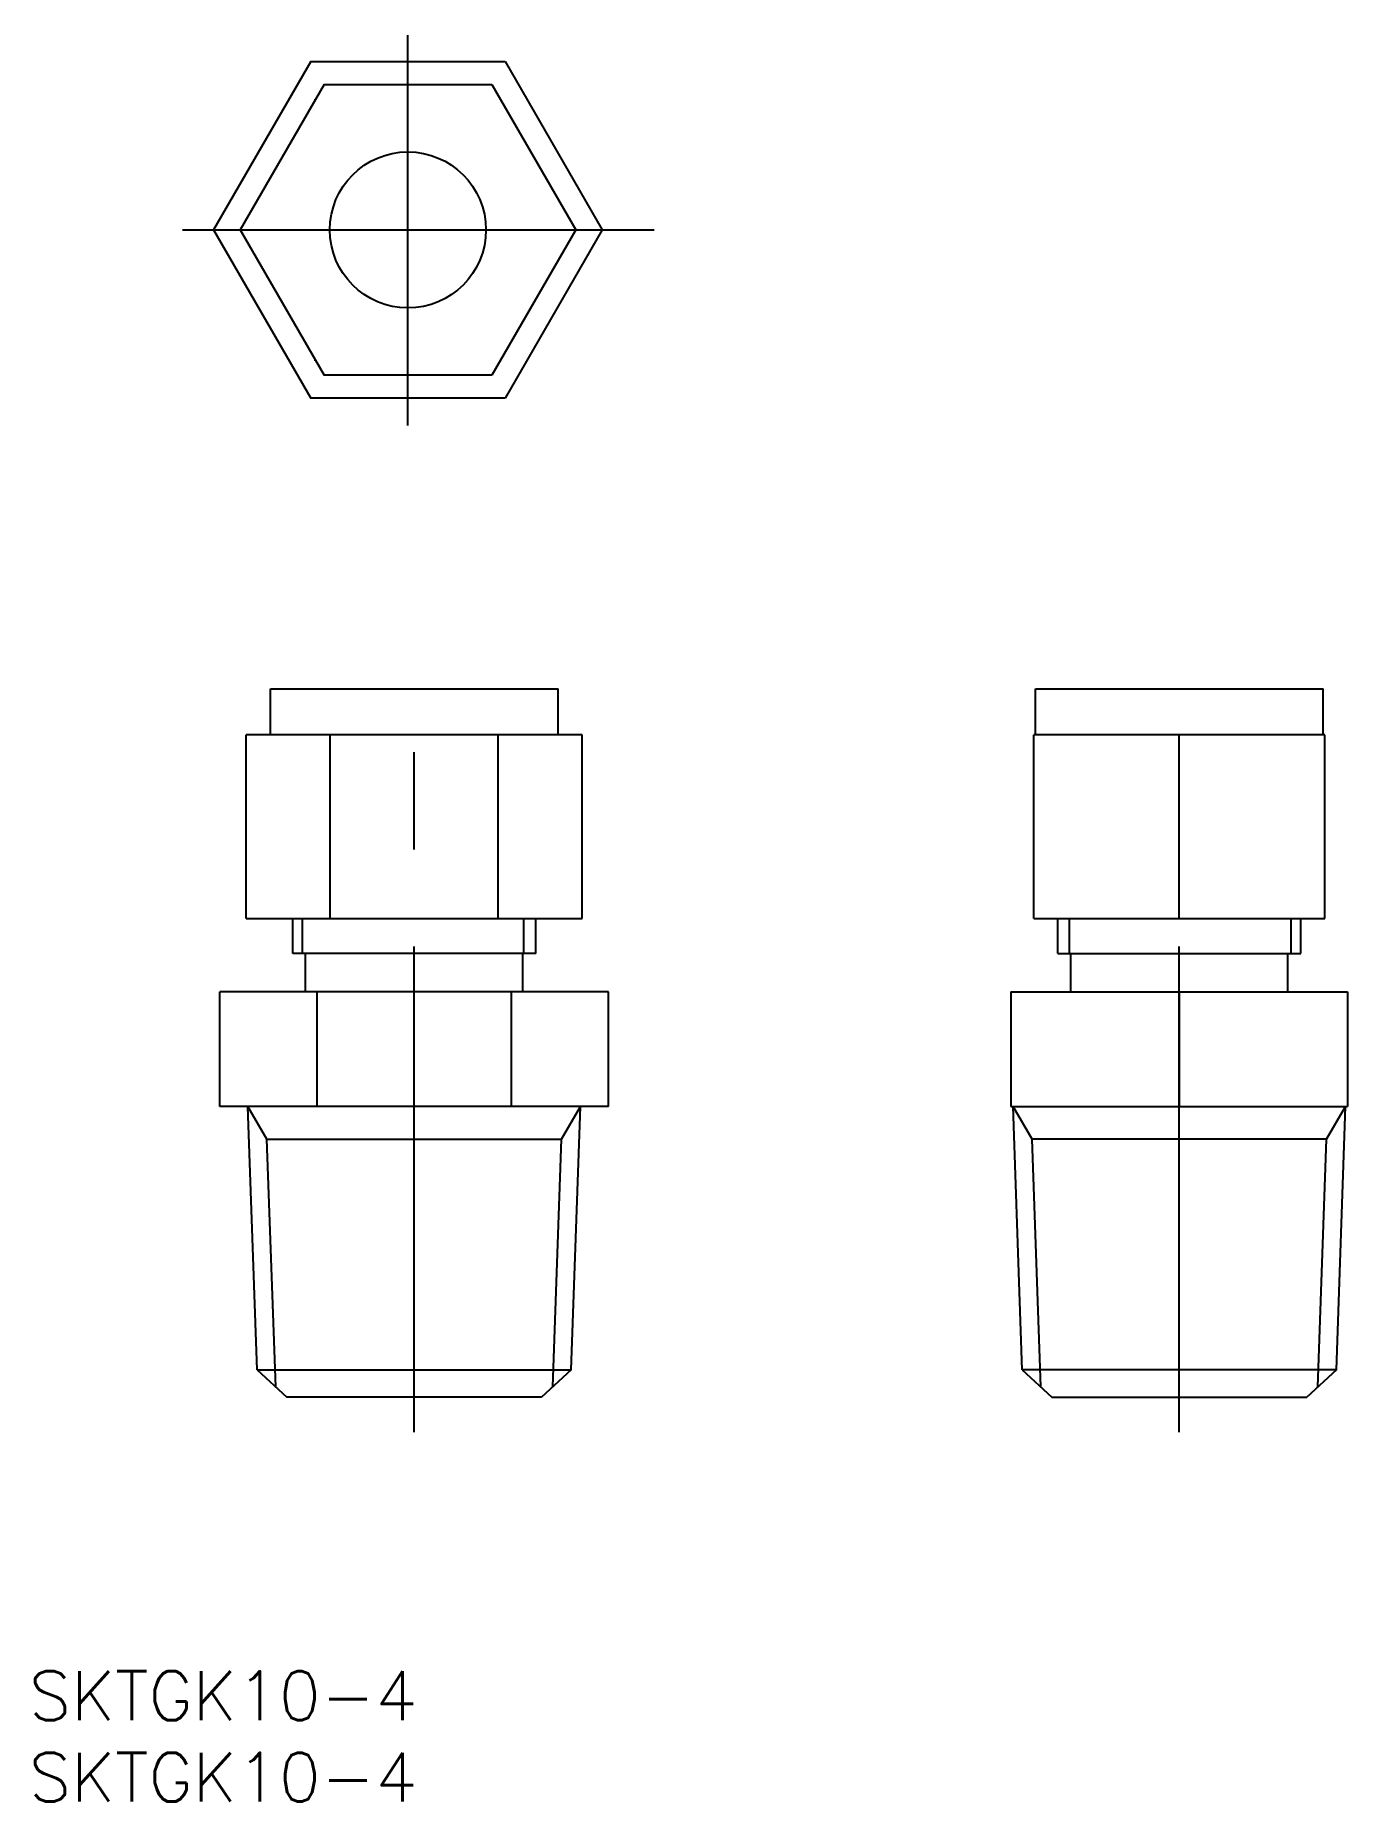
# Model space of a CAD drawing. Extents: x -25 to 61, y -35 to 81.
import ezdxf

# ---------------------------------------------------------------- set-up
doc = ezdxf.new("R2010")
doc.units = 0
doc.linetypes.add('CENTER', pattern=[50.8, 31.75, -6.35, 6.35, -6.35])
doc.layers.get('0').update_dxf_attribs({"linetype": 'CONTINUOUS'})
doc.layers.add('CENTER', color=1, linetype='CENTER')
doc.styles.get("Standard").update_dxf_attribs({"font": 'txt.shx', "bigfont": '@extfont2.shx'})

msp = doc.modelspace()

# ---------------------------------------------------------------- linework, layer by layer
at = {"color": 7, "linetype": 'CONTINUOUS'}
for p, q in [((-6.76, 79.14), (-13.11, 68.14)), ((-6.76, 79.14), (5.94, 79.14)), ((5.94, 79.14), (12.29, 68.14)), ((-5.89, 77.64), (-11.38, 68.14)), ((-5.89, 77.64), (5.08, 77.64)), ((5.08, 77.64), (10.56, 68.14)), ((-6.54, 76.64), (-6.47, 76.64)), ((-13.11, 68.14), (-6.76, 57.14)), ((-11.38, 68.14), (-5.89, 58.64)), ((10.56, 68.14), (5.08, 58.64)), ((12.29, 68.14), (5.94, 57.14)), ((-6.54, 59.64), (-6.47, 59.64)), ((5.08, 58.64), (-5.89, 58.64)), ((5.94, 57.14), (-6.76, 57.14)), ((-9.4, 35.14), (-9.4, 38.14)), ((-9.4, 38.14), (9.4, 38.14)), ((9.4, 35.14), (9.4, 38.14)), ((40.6, 38.14), (59.4, 38.14)), ((40.6, 35.14), (40.6, 38.14)), ((59.4, 35.14), (59.4, 38.14)), ((10.97, 35.14), (-10.97, 35.14)), ((-10.97, 23.14), (-10.97, 35.14)), ((-5.48, 23.14), (-5.48, 35.14)), ((5.48, 23.14), (5.48, 35.14)), ((10.97, 23.14), (10.97, 35.14)), ((40.5, 23.14), (40.5, 35.14)), ((59.5, 35.14), (40.5, 35.14)), ((50, 23.14), (50, 35.14)), ((59.5, 23.14), (59.5, 35.14)), ((-10.97, 23.14), (10.97, 23.14)), ((-7.94, 20.84), (-7.94, 23.14)), ((7.94, 20.84), (7.94, 23.14)), ((40.5, 23.14), (59.5, 23.14)), ((42.06, 20.84), (42.06, 23.14)), ((57.94, 20.84), (57.94, 23.14)), ((7.94, 20.84), (-7.94, 20.84)), ((-7.1, 18.34), (-7.1, 20.84)), ((7.1, 18.34), (7.1, 20.84)), ((42.06, 20.84), (57.94, 20.84)), ((42.9, 18.34), (42.9, 20.84)), ((57.1, 18.34), (57.1, 20.84)), ((-12.7, 10.84), (-12.7, 18.34)), ((12.7, 18.34), (-12.7, 18.34)), ((-6.35, 10.84), (-6.35, 18.34)), ((6.35, 10.84), (6.35, 18.34)), ((12.7, 10.84), (12.7, 18.34)), ((39, 18.34), (39, 10.84)), ((39, 18.34), (61, 18.34)), ((50, 18.34), (50, 10.84)), ((61, 18.34), (61, 10.84)), ((12.7, 10.84), (-12.7, 10.84)), ((-9.62, 8.7), (-10.86, 10.84)), ((-10.26, -6.36), (-10.86, 10.84)), ((9.62, 8.7), (10.86, 10.84)), ((10.26, -6.36), (10.86, 10.84)), ((39, 10.84), (61, 10.84)), ((40.38, 8.7), (39.14, 10.84)), ((39.74, -6.36), (39.14, 10.84)), ((59.62, 8.7), (60.86, 10.84)), ((60.26, -6.36), (60.86, 10.84)), ((-10.26, -6.36), (-8.33, -8.16)), ((10.26, -6.36), (8.33, -8.16)), ((39.74, -6.36), (41.67, -8.16)), ((60.26, -6.36), (58.33, -8.16)), ((8.33, -8.16), (-8.33, -8.16)), ((41.67, -8.16), (58.33, -8.16))]:
    msp.add_line(p, q, dxfattribs=at)
at = {"color": 3, "linetype": 'CONTINUOUS'}
for p, q in [((-7.3, 20.84), (-7.3, 23.14)), ((7.17, 20.84), (7.17, 23.14)), ((42.83, 20.84), (42.83, 23.14)), ((57.3, 20.84), (57.3, 23.14)), ((-9.62, 8.7), (9.62, 8.7)), ((-9.05, -7.48), (-9.62, 8.7)), ((9.05, -7.48), (9.62, 8.7)), ((59.62, 8.7), (40.38, 8.7)), ((40.95, -7.48), (40.38, 8.7)), ((59.05, -7.48), (59.62, 8.7)), ((-10.26, -6.36), (10.26, -6.36)), ((60.26, -6.36), (39.74, -6.36))]:
    msp.add_line(p, q, dxfattribs=at)
at = {"color": 7, "linetype": 'CONTINUOUS'}
msp.add_circle((-0.41, 68.14), 5.1, dxfattribs=at)
at = {"layer": 'CENTER', "color": 1, "linetype": 'CENTER'}
for p, q in [((-0.41, 55.36), (-0.41, 80.86)), ((-15.15, 68.14), (15.68, 68.14)), ((0, -10.45), (0, 39.81)), ((50, -10.45), (50, 39.81))]:
    msp.add_line(p, q, dxfattribs=at)

# ---------------------------------------------------------------- texts
at = {"color": 7, "linetype": 'CONTINUOUS'}
for p in [(-25.17, -29.27), (-25.17, -34.59)]:
    msp.add_text('SKTGK10-4', height=3.2, dxfattribs=at).set_placement(p)

doc.saveas('drawing.dxf')
